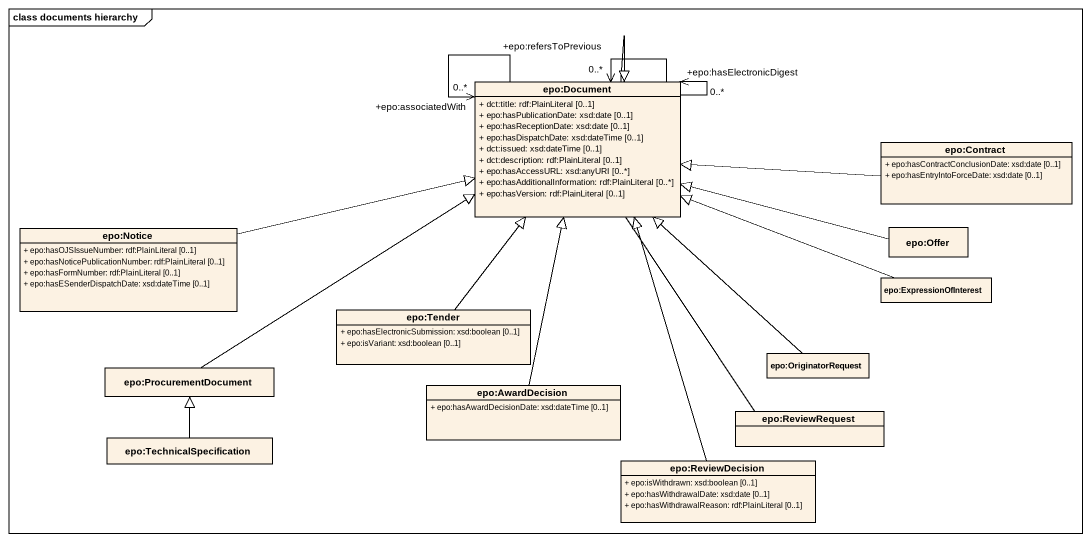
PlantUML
@startuml
mainframe class documents hierarchy
hide circle
hide empty members
skinparam classAttributeIconSize 0
class "epo:Document" as epo_Document {
  + dct:title: rdf:PlainLiteral [0..1]
  + epo:hasPublicationDate: xsd:date [0..1]
  + epo:hasReceptionDate: xsd:date [0..1]
  + epo:hasDispatchDate: xsd:dateTime [0..1]
  + dct:issued: xsd:dateTime [0..1]
  + dct:description: rdf:PlainLiteral [0..1]
  + epo:hasAccessURL: xsd:anyURI [0..*]
  + epo:hasAdditionalInformation: rdf:PlainLiteral [0..*]
  + epo:hasVersion: rdf:PlainLiteral [0..1]
}
class "epo:Contract" as epo_Contract {
  + epo:hasContractConclusionDate: xsd:date [0..1]
  + epo:hasEntryIntoForceDate: xsd:date [0..1]
}
class "epo:Notice" as epo_Notice {
  + epo:hasOJSIssueNumber: rdf:PlainLiteral [0..1]
  + epo:hasNoticePublicationNumber: rdf:PlainLiteral [0..1]
  + epo:hasFormNumber: rdf:PlainLiteral [0..1]
  + epo:hasESenderDispatchDate: xsd:dateTime [0..1]
}
class "epo:Offer" as epo_Offer
class "epo:ExpressionOfInterest" as epo_ExpressionOfInterest
class "epo:Tender" as epo_Tender {
  + epo:hasElectronicSubmission: xsd:boolean [0..1]
  + epo:isVariant: xsd:boolean [0..1]
}
class "epo:OriginatorRequest" as epo_OriginatorRequest
class "epo:ProcurementDocument" as epo_ProcurementDocument
class "epo:AwardDecision" as epo_AwardDecision {
  + epo:hasAwardDecisionDate: xsd:dateTime [0..1]
}
class "epo:TechnicalSpecification" as epo_TechnicalSpecification
class "epo:ReviewRequest" as epo_ReviewRequest
class "epo:ReviewDecision" as epo_ReviewDecision {
  + epo:isWithdrawn: xsd:boolean [0..1]
  + epo:hasWithdrawalDate: xsd:date [0..1]
  + epo:hasWithdrawalReason: rdf:PlainLiteral [0..1]
}
epo_Document --> "+epo:associatedWith\n0..*" epo_Document
epo_Document --> "+epo:hasElectronicDigest\n0..*" epo_Document
epo_Document --> "+epo:refersToPrevious\n0..*" epo_Document
epo_Contract -left-|> epo_Document
epo_Notice -right-|> epo_Document
epo_Offer -left-|> epo_Document
epo_ExpressionOfInterest -left-|> epo_Document
epo_Tender -up-|> epo_Document
epo_OriginatorRequest -up-|> epo_Document
epo_ProcurementDocument -right-|> epo_Document
epo_AwardDecision -up-|> epo_Document
epo_TechnicalSpecification -up-|> epo_ProcurementDocument
epo_ReviewRequest -up-|> epo_Document
epo_ReviewDecision -up-|> epo_Document
@enduml
